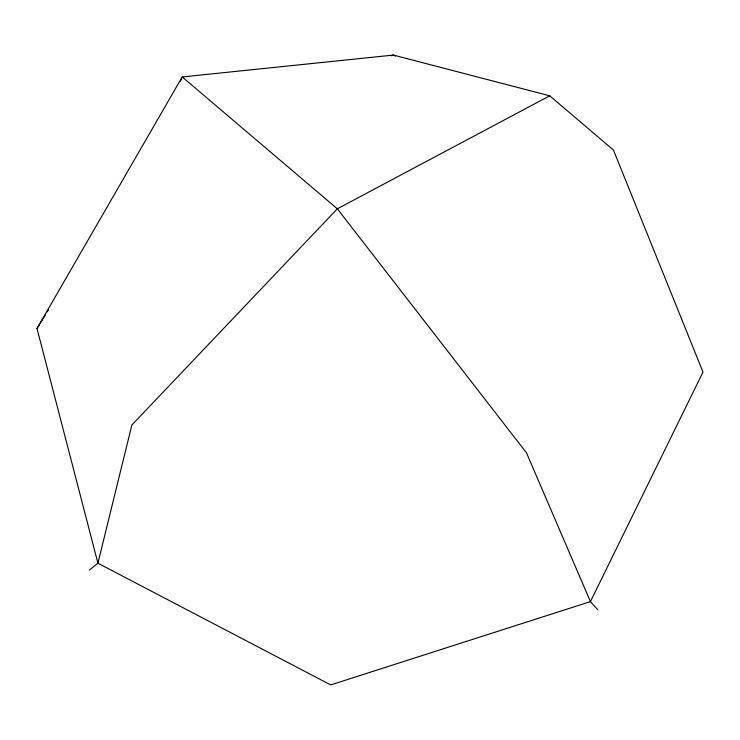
<?xml version="1.0" encoding="UTF-8"?>
<svg xmlns="http://www.w3.org/2000/svg" width="740" height="740" viewBox="0 0 740 740"><rect width="100%" height="100%" fill="white"/><g stroke="black" fill="none" stroke-linecap="round" stroke-linejoin="round"><path stroke-width="1.11" d="M180.486 81.187L182.207 76.951L393.43 55.084L549.727 95.812L613.432 150.026L703 372.072L590.437 601.601L330.697 684.916L97.921 563.205L37 328.486L182.207 76.951L337.338 208.81L526.464 452.797L590.437 601.601L597.966 609.963M37 328.486L45.482 314.778M47.295 311.836L48.507 309.875M89.318 570.096L97.921 563.205L131.85 425.047L337.338 208.81L549.727 95.812M391.22 55.759L393.43 55.084L395.539 56"/></g></svg>
